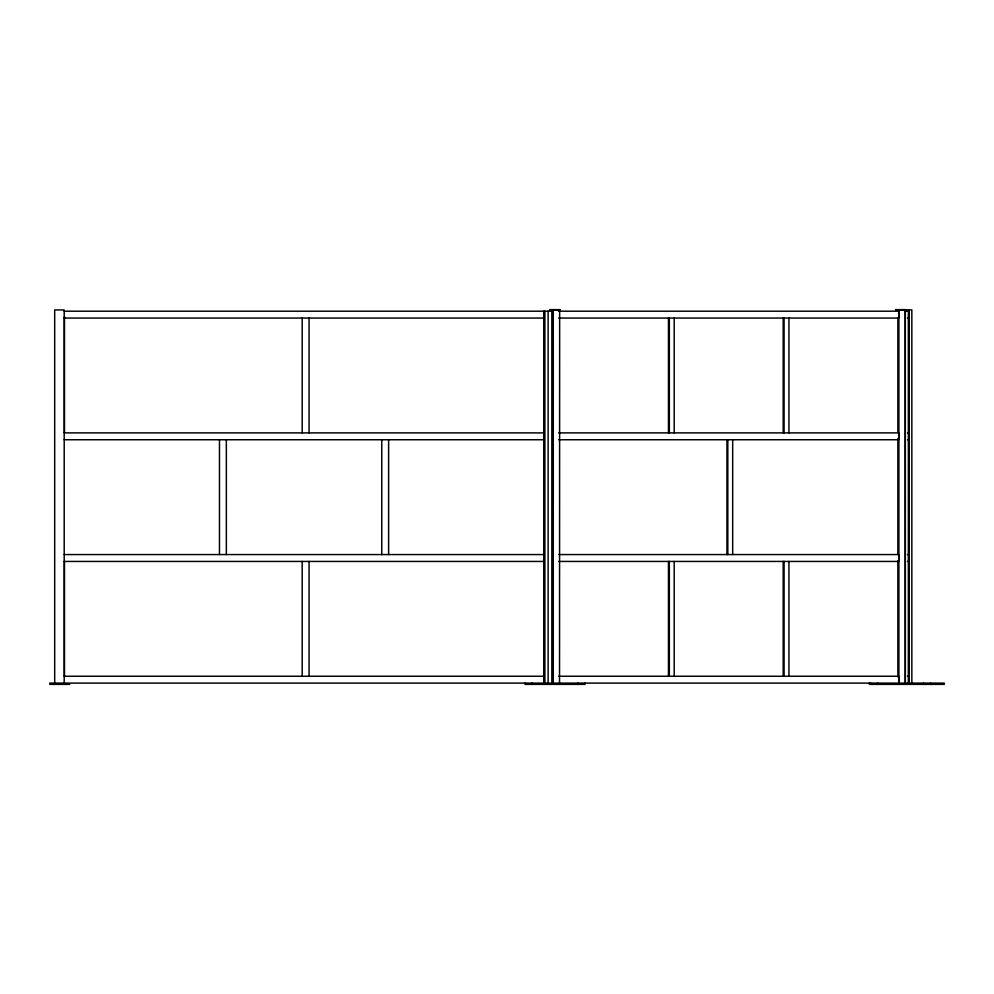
<?xml version="1.0" encoding="UTF-8"?>
<svg xmlns="http://www.w3.org/2000/svg" width="994" height="994" viewBox="0 0 994 994"><rect width="100%" height="100%" fill="white"/><g stroke="black" fill="none" stroke-linecap="round" stroke-linejoin="round"><path stroke-width="1.49" d="M550.03 309.631L560.007 309.631M895.631 309.631L905.621 309.631M550.03 309.942L560.007 309.942M895.631 309.942L911.846 309.942L911.846 683.114M64.2 311.197L553.012 311.197L553.012 683.114M558.429 311.197L898.762 311.197L898.762 318.055L558.653 318.055M904.95 311.197L908.777 311.197L908.727 683.114M64.2 318.055L543.929 318.055M907.485 318.055L908.727 318.055M64.2 432.887L543.929 432.887M558.653 432.887L898.762 432.887L898.762 439.746L558.653 439.746M907.485 432.887L908.727 432.887M64.2 439.746L543.929 439.746M907.485 439.746L908.727 439.746M64.2 554.565L543.929 554.565M558.653 554.565L898.762 554.565L898.762 561.436L558.653 561.436M907.485 554.565L908.727 554.565M64.2 561.436L543.929 561.436M907.485 561.436L908.727 561.436M64.2 676.255L543.929 676.255M558.653 676.255L898.762 676.255L898.762 683.114M907.485 676.255L908.727 676.255M49.7 683.114L944.3 683.114L944.3 684.369L869.415 684.369L869.415 683.114M49.7 684.369L69.667 684.369M930.632 683.114L930.632 684.369M923.563 683.114L923.563 684.369M908.901 309.942L908.901 683.114M908.342 311.197L908.342 683.114M905.31 311.197L905.31 683.114L905.261 309.942M898.887 309.942L898.887 683.114M897.88 317.695L897.88 432.278M897.88 438.466L897.88 554.602M897.88 560.79L897.88 676.926M877.677 683.114L877.677 684.369M870.62 683.114L870.62 684.369M788.938 318.055L788.938 432.887M788.938 561.436L788.938 676.255M784.08 318.055L784.08 432.887M784.08 561.436L784.08 676.255M783.197 318.055L783.197 432.887M783.197 561.436L783.197 676.255M732.677 439.746L732.677 554.565M727.819 439.746L727.819 554.565M726.937 439.746L726.937 554.565M674.193 318.055L674.193 432.887M674.193 561.436L674.193 676.255M669.335 318.055L669.335 432.887M669.335 561.436L669.335 676.255M668.453 318.055L668.453 432.887M668.453 561.436L668.453 676.255M585.031 683.114L585.031 684.369L525.018 684.369L525.018 683.114M577.961 683.114L577.961 684.369M559.659 309.942L559.535 683.114M553.273 309.942L553.273 683.114M552.453 311.197L552.453 683.114M552.13 311.197L552.13 683.114M548.129 311.197L548.129 683.114M544.787 311.197L544.787 683.114M544.339 311.197L544.339 683.114M543.942 317.397L543.942 433.62M543.942 438.267L543.942 554.49M543.942 560.691L543.942 676.914M543.929 311.197L543.929 683.114M532.076 683.114L532.076 684.369M388.617 439.746L388.617 554.565M381.758 439.746L381.758 554.565M309.059 318.055L309.059 432.887M309.059 561.436L309.059 676.255M302.188 318.055L302.188 432.887M302.188 561.436L302.188 676.255M226.346 439.746L226.346 554.565M219.475 439.746L219.475 554.565M64.672 683.114L64.672 684.369M64.486 316.813L64.486 432.589M64.486 561.722L64.486 675.957M64.2 683.114L64.2 309.942L54.695 309.942L54.695 684.369"/></g></svg>
